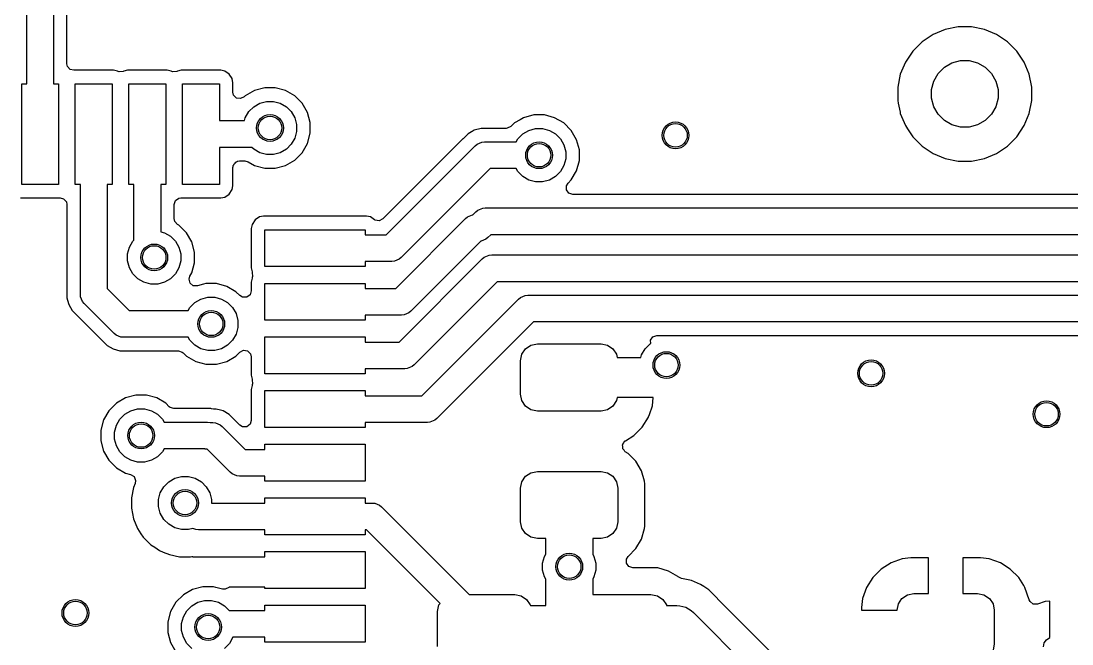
# Model space of a CAD drawing. Extents: x 3.9 to 7.48, y -4.89 to -2.91.
# Drawn here: x 6.232 to 6.85, y -3.614 to -3.249 of the extents above; entities that cross this region are included whole.
import ezdxf

# ---------------------------------------------------------------- set-up
doc = ezdxf.new("R2010")
doc.units = 0
doc.header["$MEASUREMENT"] = 0
doc.layers.add('BLACK', color=7, linetype='CONTINUOUS')

msp = doc.modelspace()

# ---------------------------------------------------------------- linework, layer by layer
at = {"layer": 'BLACK', "linetype": 'CONTINUOUS'}
for p, q in [((6.23579, -3.28558), (6.23579, -3.14319)), ((6.25154, -3.14646), (6.25154, -3.28558)), ((6.25943, -3.27379), (6.25943, -3.15134)), ((6.7828, -3.25213), (6.77519, -3.25364)), ((6.79055, -3.25213), (6.7828, -3.25213)), ((6.7828, -3.25213), (6.7828, -3.25213)), ((6.79816, -3.25364), (6.79055, -3.25213)), ((6.79055, -3.25213), (6.79055, -3.25213)), ((6.76802, -3.25661), (6.76157, -3.26092)), ((6.77519, -3.25364), (6.76802, -3.25661)), ((6.77519, -3.25364), (6.77519, -3.25364)), ((6.80533, -3.25661), (6.79816, -3.25364)), ((6.81178, -3.26092), (6.80533, -3.25661)), ((6.80533, -3.25661), (6.80533, -3.25661)), ((6.80533, -3.25661), (6.80533, -3.25661)), ((6.76157, -3.26092), (6.75608, -3.26641)), ((6.76157, -3.26092), (6.76157, -3.26092)), ((6.81727, -3.26641), (6.81178, -3.26092)), ((6.75608, -3.26641), (6.75177, -3.27286)), ((6.75608, -3.26641), (6.75608, -3.26641)), ((6.82158, -3.27286), (6.81727, -3.26641)), ((6.25976, -3.27535), (6.25943, -3.27379)), ((6.26136, -3.27715), (6.25976, -3.27535)), ((6.75177, -3.27286), (6.7488, -3.28003)), ((6.77106, -3.27953), (6.77469, -3.2759)), ((6.77469, -3.2759), (6.77914, -3.27333)), ((6.77914, -3.27333), (6.78411, -3.272)), ((6.78411, -3.272), (6.78924, -3.272)), ((6.78924, -3.272), (6.79421, -3.27333)), ((6.79421, -3.27333), (6.79866, -3.2759)), ((6.79866, -3.2759), (6.80229, -3.27953)), ((6.82455, -3.28003), (6.82158, -3.27286)), ((6.26337, -3.2776), (6.26136, -3.27715)), ((6.26337, -3.27769), (6.26337, -3.2776)), ((6.26356, -3.27769), (6.26337, -3.27769)), ((6.28677, -3.27769), (6.26356, -3.27769)), ((6.28907, -3.27814), (6.28677, -3.27769)), ((6.28677, -3.27769), (6.28677, -3.27769)), ((6.28942, -3.27829), (6.28907, -3.27814)), ((6.29, -3.27848), (6.28942, -3.27829)), ((6.2924, -3.27829), (6.29, -3.27848)), ((6.29275, -3.27814), (6.2924, -3.27829)), ((6.29505, -3.27769), (6.29275, -3.27814)), ((6.31826, -3.27769), (6.29505, -3.27769)), ((6.29505, -3.27769), (6.29505, -3.27769)), ((6.29505, -3.27769), (6.29505, -3.27769)), ((6.32057, -3.27814), (6.31826, -3.27769)), ((6.31826, -3.27769), (6.31826, -3.27769)), ((6.32092, -3.27829), (6.32057, -3.27814)), ((6.3215, -3.27848), (6.32092, -3.27829)), ((6.3239, -3.27829), (6.3215, -3.27848)), ((6.32425, -3.27814), (6.3239, -3.27829)), ((6.32655, -3.27769), (6.32425, -3.27814)), ((6.34976, -3.27769), (6.32655, -3.27769)), ((6.32655, -3.27769), (6.32655, -3.27769)), ((6.32655, -3.27769), (6.32655, -3.27769)), ((6.35206, -3.27814), (6.34976, -3.27769)), ((6.34976, -3.27769), (6.34976, -3.27769)), ((6.35467, -3.27989), (6.35206, -3.27814)), ((6.35206, -3.27814), (6.35206, -3.27814)), ((6.35206, -3.27814), (6.35206, -3.27814)), ((6.35206, -3.27814), (6.35206, -3.27814)), ((6.35642, -3.2825), (6.35467, -3.27989)), ((6.35467, -3.27989), (6.35467, -3.27989)), ((6.35645, -3.28264), (6.35642, -3.2825)), ((6.35688, -3.2848), (6.35645, -3.28264)), ((6.7488, -3.28003), (6.74729, -3.28764)), ((6.7488, -3.28003), (6.7488, -3.28003)), ((6.76849, -3.28398), (6.77106, -3.27953)), ((6.80229, -3.27953), (6.80486, -3.28398)), ((6.82606, -3.28764), (6.82455, -3.28003)), ((6.23284, -3.34463), (6.23284, -3.28558)), ((6.23284, -3.28558), (6.23579, -3.28558)), ((6.25154, -3.28558), (6.25449, -3.28558)), ((6.25449, -3.28558), (6.25449, -3.34463)), ((6.26434, -3.34463), (6.26434, -3.28558)), ((6.26434, -3.28558), (6.28599, -3.28558)), ((6.28599, -3.28558), (6.28599, -3.34463)), ((6.29583, -3.34463), (6.29583, -3.28558)), ((6.29583, -3.28558), (6.31749, -3.28558)), ((6.31749, -3.28558), (6.31749, -3.34463)), ((6.32733, -3.34463), (6.32733, -3.28558)), ((6.32733, -3.28558), (6.34898, -3.28558)), ((6.34898, -3.28558), (6.34898, -3.30723)), ((6.35688, -3.28764), (6.35688, -3.2848)), ((6.35688, -3.2848), (6.35688, -3.2848)), ((6.35688, -3.29047), (6.35688, -3.28764)), ((6.37556, -3.28788), (6.36955, -3.28949)), ((6.38179, -3.28788), (6.37556, -3.28788)), ((6.3878, -3.28949), (6.38179, -3.28788)), ((6.74729, -3.28764), (6.74729, -3.2954)), ((6.76716, -3.28895), (6.76849, -3.28398)), ((6.76716, -3.29409), (6.76716, -3.28895)), ((6.80486, -3.28398), (6.80619, -3.28895)), ((6.80619, -3.28895), (6.80619, -3.29409)), ((6.82606, -3.2954), (6.82606, -3.28764)), ((6.3573, -3.29224), (6.35688, -3.29047)), ((6.359, -3.29394), (6.3573, -3.29224)), ((6.36138, -3.29432), (6.359, -3.29394)), ((6.36353, -3.29323), (6.36138, -3.29432)), ((6.36416, -3.2926), (6.36353, -3.29323)), ((6.36955, -3.28949), (6.36416, -3.2926)), ((6.39319, -3.2926), (6.3878, -3.28949)), ((6.39759, -3.297), (6.39319, -3.2926)), ((6.74729, -3.2954), (6.7476, -3.297)), ((6.76849, -3.29905), (6.76716, -3.29409)), ((6.80619, -3.29409), (6.80486, -3.29905)), ((6.82455, -3.30301), (6.82606, -3.2954)), ((6.36618, -3.30193), (6.36909, -3.29902)), ((6.36909, -3.29902), (6.37265, -3.29697)), ((6.37265, -3.29697), (6.37662, -3.2959)), ((6.37662, -3.2959), (6.38073, -3.2959)), ((6.38073, -3.2959), (6.3847, -3.29697)), ((6.3847, -3.29697), (6.38826, -3.29902)), ((6.38826, -3.29902), (6.39117, -3.30193)), ((6.40071, -3.30239), (6.39759, -3.297)), ((6.7476, -3.297), (6.74865, -3.30227)), ((6.77106, -3.3035), (6.76849, -3.29905)), ((6.80486, -3.29905), (6.80229, -3.3035)), ((6.34898, -3.30723), (6.36366, -3.30723)), ((6.36366, -3.30723), (6.36413, -3.30549)), ((6.36413, -3.30549), (6.36618, -3.30193)), ((6.39117, -3.30193), (6.39322, -3.30549)), ((6.39322, -3.30549), (6.39429, -3.30946)), ((6.40232, -3.3084), (6.40071, -3.30239)), ((6.52548, -3.30668), (6.52216, -3.3086)), ((6.52755, -3.30549), (6.52548, -3.30668)), ((6.53356, -3.30388), (6.52755, -3.30549)), ((6.53979, -3.30388), (6.53356, -3.30388)), ((6.5458, -3.30549), (6.53979, -3.30388)), ((6.55119, -3.3086), (6.5458, -3.30549)), ((6.74865, -3.30227), (6.7488, -3.30301)), ((6.7488, -3.30301), (6.7488, -3.30301)), ((6.7488, -3.30301), (6.75177, -3.31017)), ((6.77469, -3.30713), (6.77106, -3.3035)), ((6.77914, -3.3097), (6.77469, -3.30713)), ((6.79866, -3.30713), (6.79421, -3.3097)), ((6.80229, -3.3035), (6.79866, -3.30713)), ((6.82158, -3.31017), (6.82455, -3.30301)), ((6.39429, -3.31357), (6.39322, -3.31754)), ((6.39429, -3.30946), (6.39429, -3.31357)), ((6.40232, -3.31463), (6.40232, -3.3084)), ((6.49704, -3.31372), (6.49499, -3.3149)), ((6.49742, -3.3135), (6.49704, -3.31372)), ((6.49859, -3.31282), (6.49742, -3.3135)), ((6.5026, -3.31175), (6.49859, -3.31282)), ((6.49859, -3.31282), (6.49859, -3.31282)), ((6.49859, -3.31282), (6.49859, -3.31282)), ((6.50675, -3.31175), (6.5026, -3.31175)), ((6.51739, -3.31175), (6.50675, -3.31175)), ((6.518, -3.3117), (6.51739, -3.31175)), ((6.52015, -3.31061), (6.518, -3.3117)), ((6.52216, -3.3086), (6.52015, -3.31061)), ((6.52709, -3.31502), (6.53065, -3.31297)), ((6.53065, -3.31297), (6.53462, -3.3119)), ((6.53462, -3.3119), (6.53873, -3.3119)), ((6.53873, -3.3119), (6.5427, -3.31297)), ((6.5427, -3.31297), (6.54626, -3.31502)), ((6.55559, -3.313), (6.55119, -3.3086)), ((6.55871, -3.31839), (6.55559, -3.313)), ((6.75177, -3.31017), (6.75298, -3.31199)), ((6.75298, -3.31199), (6.75608, -3.31663)), ((6.78411, -3.31103), (6.77914, -3.3097)), ((6.78924, -3.31103), (6.78411, -3.31103)), ((6.79421, -3.3097), (6.78924, -3.31103)), ((6.81727, -3.31663), (6.82158, -3.31017)), ((6.39322, -3.31754), (6.39117, -3.3211)), ((6.40071, -3.32064), (6.40232, -3.31463)), ((6.49192, -3.31797), (6.44501, -3.36489)), ((6.49206, -3.31784), (6.49192, -3.31797)), ((6.49192, -3.31797), (6.49192, -3.31797)), ((6.49499, -3.3149), (6.49206, -3.31784)), ((6.49206, -3.31784), (6.49206, -3.31784)), ((6.5003, -3.32097), (6.50314, -3.31979)), ((6.50314, -3.31979), (6.50467, -3.31964)), ((6.50467, -3.31964), (6.52319, -3.31964)), ((6.52319, -3.31964), (6.52418, -3.31793)), ((6.52418, -3.31793), (6.52709, -3.31502)), ((6.54626, -3.31502), (6.54917, -3.31793)), ((6.54917, -3.31793), (6.55122, -3.32149)), ((6.56032, -3.3244), (6.55871, -3.31839)), ((6.75608, -3.31663), (6.76157, -3.32211)), ((6.81178, -3.32211), (6.81727, -3.31663)), ((6.36806, -3.32298), (6.34898, -3.32298)), ((6.34898, -3.32298), (6.34898, -3.34463)), ((6.36909, -3.32401), (6.36806, -3.32298)), ((6.37265, -3.32607), (6.36909, -3.32401)), ((6.37662, -3.32713), (6.37265, -3.32607)), ((6.3847, -3.32607), (6.38073, -3.32713)), ((6.38826, -3.32401), (6.3847, -3.32607)), ((6.39117, -3.3211), (6.38826, -3.32401)), ((6.39319, -3.33043), (6.39759, -3.32603)), ((6.39759, -3.32603), (6.40071, -3.32064)), ((6.44689, -3.37416), (6.49911, -3.32195)), ((6.49911, -3.32195), (6.5003, -3.32097)), ((6.55122, -3.32149), (6.55229, -3.32546)), ((6.55229, -3.32546), (6.55229, -3.32957)), ((6.56032, -3.33063), (6.56032, -3.3244)), ((6.76157, -3.32211), (6.76802, -3.32642)), ((6.76802, -3.32642), (6.77519, -3.32939)), ((6.79816, -3.32939), (6.80533, -3.32642)), ((6.80533, -3.32642), (6.81178, -3.32211)), ((6.35743, -3.33307), (6.35762, -3.33248)), ((6.35762, -3.33248), (6.35812, -3.33212)), ((6.35812, -3.33212), (6.35848, -3.33162)), ((6.35848, -3.33162), (6.35907, -3.33143)), ((6.35907, -3.33143), (6.35957, -3.33107)), ((6.35957, -3.33107), (6.36077, -3.33088)), ((6.36077, -3.33088), (6.36388, -3.33088)), ((6.36388, -3.33088), (6.36583, -3.3314)), ((6.36583, -3.3314), (6.36955, -3.33355)), ((6.38073, -3.32713), (6.37662, -3.32713)), ((6.3878, -3.33355), (6.39319, -3.33043)), ((6.55229, -3.32957), (6.55122, -3.33354)), ((6.55871, -3.33664), (6.56032, -3.33063)), ((6.77519, -3.32939), (6.7828, -3.33091)), ((6.7828, -3.33091), (6.7828, -3.33091)), ((6.7828, -3.33091), (6.79055, -3.33091)), ((6.79055, -3.33091), (6.79816, -3.32939)), ((6.79055, -3.33091), (6.79055, -3.33091)), ((6.35688, -3.33477), (6.35707, -3.33419)), ((6.35688, -3.34541), (6.35688, -3.33477)), ((6.35707, -3.33357), (6.35743, -3.33307)), ((6.35707, -3.33419), (6.35707, -3.33357)), ((6.36955, -3.33355), (6.37556, -3.33516)), ((6.37556, -3.33516), (6.37556, -3.33516)), ((6.37556, -3.33516), (6.38179, -3.33516)), ((6.38179, -3.33516), (6.3878, -3.33355)), ((6.38179, -3.33516), (6.38179, -3.33516)), ((6.50794, -3.33539), (6.45572, -3.3876)), ((6.52319, -3.33539), (6.50794, -3.33539)), ((6.52418, -3.3371), (6.52319, -3.33539)), ((6.52709, -3.34001), (6.52418, -3.3371)), ((6.54917, -3.3371), (6.54626, -3.34001)), ((6.55122, -3.33354), (6.54917, -3.3371)), ((6.55559, -3.34203), (6.55871, -3.33664)), ((6.25449, -3.34463), (6.23284, -3.34463)), ((6.26729, -3.34463), (6.26434, -3.34463)), ((6.26729, -3.40904), (6.26729, -3.34463)), ((6.28599, -3.34463), (6.28304, -3.34463)), ((6.28304, -3.34463), (6.28304, -3.40578)), ((6.29879, -3.34463), (6.29583, -3.34463)), ((6.29879, -3.374), (6.29879, -3.34463)), ((6.31749, -3.34463), (6.31453, -3.34463)), ((6.31453, -3.34463), (6.31453, -3.37239)), ((6.34898, -3.34463), (6.32733, -3.34463)), ((6.53065, -3.34207), (6.52709, -3.34001)), ((6.53462, -3.34313), (6.53065, -3.34207)), ((6.53873, -3.34313), (6.53462, -3.34313)), ((6.5427, -3.34207), (6.53873, -3.34313)), ((6.54626, -3.34001), (6.5427, -3.34207)), ((6.55282, -3.3454), (6.55377, -3.34385)), ((6.55377, -3.34385), (6.55559, -3.34203)), ((6.35206, -3.35207), (6.35467, -3.35033)), ((6.35467, -3.35033), (6.35642, -3.34771)), ((6.35642, -3.34771), (6.35688, -3.34541)), ((6.55282, -3.34781), (6.55282, -3.3454)), ((6.55424, -3.34976), (6.55282, -3.34781)), ((6.55653, -3.35051), (6.55424, -3.34976)), ((6.87277, -3.35051), (6.55653, -3.35051)), ((6.23206, -3.35253), (6.25546, -3.35253)), ((6.25546, -3.35253), (6.25546, -3.35262)), ((6.25546, -3.35262), (6.25747, -3.35306)), ((6.25747, -3.35306), (6.25907, -3.35486)), ((6.25907, -3.35486), (6.2594, -3.35642)), ((6.2594, -3.35642), (6.2594, -3.40697)), ((6.32243, -3.35642), (6.32317, -3.35413)), ((6.32243, -3.36475), (6.32243, -3.35642)), ((6.32317, -3.35413), (6.32512, -3.35272)), ((6.32512, -3.35272), (6.32636, -3.35258)), ((6.32636, -3.35258), (6.32636, -3.35253)), ((6.32636, -3.35253), (6.34976, -3.35253)), ((6.34976, -3.35253), (6.35206, -3.35207)), ((6.34976, -3.35253), (6.34976, -3.35253)), ((6.37478, -3.36332), (6.37248, -3.36377)), ((6.43539, -3.36332), (6.37478, -3.36332)), ((6.37478, -3.36332), (6.37478, -3.36332)), ((6.37478, -3.36332), (6.37478, -3.36332)), ((6.43769, -3.36377), (6.43539, -3.36332)), ((6.43539, -3.36332), (6.43539, -3.36332)), ((6.49473, -3.36373), (6.49757, -3.36255)), ((6.49757, -3.36255), (6.49771, -3.36254)), ((6.49771, -3.36254), (6.49954, -3.3607)), ((6.49954, -3.3607), (6.50073, -3.35973)), ((6.50073, -3.35973), (6.50357, -3.35855)), ((6.50357, -3.35855), (6.50511, -3.3584)), ((6.50511, -3.3584), (6.87766, -3.3584)), ((6.32276, -3.36634), (6.32243, -3.36475)), ((6.32438, -3.36813), (6.32276, -3.36634)), ((6.32519, -3.3686), (6.32438, -3.36813)), ((6.32959, -3.373), (6.32519, -3.3686)), ((6.36812, -3.36813), (6.36766, -3.37043)), ((6.36987, -3.36552), (6.36812, -3.36813)), ((6.36812, -3.36813), (6.36812, -3.36813)), ((6.37248, -3.36377), (6.36987, -3.36552)), ((6.36987, -3.36552), (6.36987, -3.36552)), ((6.37248, -3.36377), (6.37248, -3.36377)), ((6.44008, -3.36537), (6.43769, -3.36377)), ((6.43769, -3.36377), (6.43769, -3.36377)), ((6.43769, -3.36377), (6.43769, -3.36377)), ((6.43769, -3.36377), (6.43769, -3.36377)), ((6.44048, -3.3656), (6.44008, -3.36537)), ((6.44286, -3.36598), (6.44048, -3.3656)), ((6.44501, -3.36489), (6.44286, -3.36598)), ((6.45258, -3.40566), (6.49354, -3.3647)), ((6.49354, -3.3647), (6.49473, -3.36373)), ((6.29879, -3.37733), (6.29879, -3.374)), ((6.31453, -3.37239), (6.3167, -3.37297)), ((6.3167, -3.37297), (6.32026, -3.37502)), ((6.32026, -3.37502), (6.32317, -3.37793)), ((6.33271, -3.37839), (6.32959, -3.373)), ((6.36766, -3.37043), (6.36766, -3.37043)), ((6.36766, -3.37043), (6.36766, -3.39364)), ((6.37556, -3.39286), (6.37556, -3.37121)), ((6.37556, -3.37121), (6.43461, -3.37121)), ((6.43461, -3.37121), (6.43461, -3.37416)), ((6.43461, -3.37416), (6.44689, -3.37416)), ((6.50667, -3.37584), (6.50548, -3.37682)), ((6.50837, -3.37415), (6.50667, -3.37584)), ((6.88092, -3.37415), (6.50837, -3.37415)), ((6.29506, -3.38546), (6.29613, -3.38149)), ((6.29613, -3.38149), (6.29818, -3.37793)), ((6.29818, -3.37793), (6.29879, -3.37733)), ((6.32317, -3.37793), (6.32522, -3.38149)), ((6.32522, -3.38149), (6.32629, -3.38546)), ((6.33432, -3.3844), (6.33271, -3.37839)), ((6.50251, -3.37801), (6.46141, -3.4191)), ((6.50264, -3.378), (6.50251, -3.37801)), ((6.50548, -3.37682), (6.50264, -3.378)), ((6.29506, -3.38957), (6.29506, -3.38546)), ((6.32629, -3.38546), (6.32629, -3.38957)), ((6.33432, -3.39063), (6.33432, -3.3844)), ((6.45572, -3.3876), (6.45453, -3.38858)), ((6.50332, -3.38833), (6.50452, -3.38735)), ((6.50452, -3.38735), (6.50735, -3.38617)), ((6.50735, -3.38617), (6.50889, -3.38602)), ((6.50889, -3.38602), (6.89104, -3.38602)), ((6.29613, -3.39354), (6.29506, -3.38957)), ((6.29818, -3.3971), (6.29613, -3.39354)), ((6.32522, -3.39354), (6.32317, -3.3971)), ((6.32629, -3.38957), (6.32522, -3.39354)), ((6.33271, -3.39664), (6.33432, -3.39063)), ((6.36766, -3.39364), (6.36766, -3.39364)), ((6.36766, -3.39364), (6.36812, -3.39594)), ((6.43461, -3.39286), (6.37556, -3.39286)), ((6.45016, -3.38991), (6.43461, -3.38991)), ((6.43461, -3.38991), (6.43461, -3.39286)), ((6.45169, -3.38976), (6.45016, -3.38991)), ((6.45453, -3.38858), (6.45169, -3.38976)), ((6.45449, -3.43715), (6.50332, -3.38833)), ((6.30109, -3.40001), (6.29818, -3.3971)), ((6.30465, -3.40207), (6.30109, -3.40001)), ((6.32026, -3.40001), (6.3167, -3.40207)), ((6.32317, -3.3971), (6.32026, -3.40001)), ((6.33111, -3.40026), (6.33162, -3.39851)), ((6.33173, -3.40259), (6.33111, -3.40026)), ((6.33162, -3.39851), (6.33271, -3.39664)), ((6.36812, -3.39963), (6.36766, -3.40193)), ((6.36812, -3.39594), (6.36827, -3.39629)), ((6.36827, -3.39928), (6.36812, -3.39963)), ((6.36827, -3.39629), (6.36845, -3.39869)), ((6.36845, -3.39869), (6.36827, -3.39928)), ((6.28304, -3.40578), (6.2959, -3.41864)), ((6.30862, -3.40313), (6.30465, -3.40207)), ((6.31273, -3.40313), (6.30862, -3.40313)), ((6.3167, -3.40207), (6.31273, -3.40313)), ((6.3336, -3.4041), (6.33173, -3.40259)), ((6.33601, -3.40423), (6.3336, -3.4041)), ((6.33959, -3.40327), (6.33601, -3.40423)), ((6.34106, -3.40288), (6.33959, -3.40327)), ((6.34728, -3.40288), (6.34106, -3.40288)), ((6.3533, -3.40449), (6.34728, -3.40288)), ((6.35869, -3.4076), (6.3533, -3.40449)), ((6.36766, -3.40193), (6.36766, -3.40193)), ((6.36766, -3.40193), (6.36766, -3.40716)), ((6.37556, -3.42436), (6.37556, -3.40271)), ((6.37556, -3.40271), (6.43461, -3.40271)), ((6.43461, -3.40271), (6.43461, -3.40566)), ((6.43461, -3.40566), (6.45258, -3.40566)), ((6.51215, -3.40177), (6.46332, -3.4506)), ((6.8943, -3.40177), (6.51215, -3.40177)), ((6.2594, -3.40697), (6.2594, -3.41112)), ((6.2594, -3.41112), (6.26029, -3.41446)), ((6.26744, -3.41058), (6.26729, -3.40904)), ((6.26862, -3.41342), (6.26744, -3.41058)), ((6.33458, -3.41402), (6.33814, -3.41197)), ((6.33814, -3.41197), (6.34212, -3.4109)), ((6.34212, -3.4109), (6.34623, -3.4109)), ((6.34623, -3.4109), (6.3502, -3.41197)), ((6.3502, -3.41197), (6.35376, -3.41402)), ((6.36101, -3.40992), (6.35869, -3.4076)), ((6.36256, -3.41087), (6.36101, -3.40992)), ((6.36497, -3.41087), (6.36256, -3.41087)), ((6.36692, -3.40946), (6.36497, -3.41087)), ((6.36766, -3.40716), (6.36692, -3.40946)), ((6.46781, -3.46865), (6.52451, -3.41195)), ((6.52451, -3.41195), (6.52571, -3.41097)), ((6.52571, -3.41097), (6.52855, -3.40979)), ((6.52855, -3.40979), (6.53008, -3.40964)), ((6.53008, -3.40964), (6.90349, -3.40964)), ((6.26029, -3.41446), (6.26047, -3.41513)), ((6.26047, -3.41513), (6.26255, -3.41872)), ((6.26255, -3.41872), (6.26255, -3.41872)), ((6.26255, -3.41872), (6.28002, -3.4362)), ((6.2696, -3.41461), (6.26862, -3.41342)), ((6.28707, -3.43208), (6.2696, -3.41461)), ((6.2959, -3.41864), (6.33069, -3.41864)), ((6.33069, -3.41864), (6.33168, -3.41693)), ((6.33168, -3.41693), (6.33458, -3.41402)), ((6.35376, -3.41402), (6.35666, -3.41693)), ((6.35666, -3.41693), (6.35872, -3.42049)), ((6.35872, -3.42049), (6.35978, -3.42446)), ((6.35978, -3.42446), (6.35978, -3.42857)), ((6.43461, -3.42436), (6.37556, -3.42436)), ((6.45585, -3.42141), (6.43461, -3.42141)), ((6.43461, -3.42141), (6.43461, -3.42436)), ((6.45738, -3.42126), (6.45585, -3.42141)), ((6.46022, -3.42008), (6.45738, -3.42126)), ((6.46141, -3.4191), (6.46022, -3.42008)), ((6.35978, -3.42857), (6.35872, -3.43254)), ((6.53334, -3.42539), (6.47664, -3.48209)), ((6.90675, -3.42539), (6.53334, -3.42539)), ((6.28002, -3.4362), (6.28002, -3.4362)), ((6.28002, -3.4362), (6.28002, -3.4362)), ((6.28002, -3.4362), (6.28002, -3.4362)), ((6.28002, -3.4362), (6.28168, -3.43786)), ((6.28826, -3.43306), (6.28707, -3.43208)), ((6.2911, -3.43424), (6.28826, -3.43306)), ((6.29264, -3.43439), (6.2911, -3.43424)), ((6.33069, -3.43439), (6.29264, -3.43439)), ((6.33168, -3.4361), (6.33069, -3.43439)), ((6.33458, -3.43901), (6.33168, -3.4361)), ((6.35666, -3.4361), (6.35376, -3.43901)), ((6.35872, -3.43254), (6.35666, -3.4361)), ((6.37556, -3.45586), (6.37556, -3.4342)), ((6.37556, -3.4342), (6.43461, -3.4342)), ((6.43461, -3.4342), (6.43461, -3.43715)), ((6.43461, -3.43715), (6.45449, -3.43715)), ((6.60218, -3.43606), (6.60355, -3.43408)), ((6.60222, -3.43799), (6.60218, -3.43606)), ((6.60355, -3.43408), (6.60583, -3.43329)), ((6.60583, -3.43329), (6.60591, -3.43328)), ((6.60591, -3.43328), (6.90883, -3.43328)), ((6.28168, -3.43786), (6.28296, -3.43913)), ((6.28296, -3.43913), (6.28655, -3.44121)), ((6.28655, -3.44121), (6.29056, -3.44228)), ((6.29056, -3.44228), (6.29471, -3.44228)), ((6.29471, -3.44228), (6.32489, -3.44228)), ((6.32489, -3.44228), (6.32718, -3.44303)), ((6.32718, -3.44303), (6.32765, -3.44343)), ((6.32765, -3.44343), (6.32874, -3.44452)), ((6.33814, -3.44107), (6.33458, -3.43901)), ((6.34212, -3.44213), (6.33814, -3.44107)), ((6.34623, -3.44213), (6.34212, -3.44213)), ((6.3502, -3.44107), (6.34623, -3.44213)), ((6.35376, -3.43901), (6.3502, -3.44107)), ((6.35869, -3.44543), (6.36101, -3.44311)), ((6.36101, -3.44311), (6.36316, -3.44202)), ((6.36316, -3.44202), (6.36553, -3.4424)), ((6.36553, -3.4424), (6.36724, -3.4441)), ((6.52658, -3.44435), (6.52872, -3.44116)), ((6.52872, -3.44116), (6.53191, -3.43902)), ((6.53191, -3.43902), (6.53567, -3.43827)), ((6.53567, -3.43827), (6.57308, -3.43827)), ((6.57308, -3.43827), (6.57684, -3.43902)), ((6.57684, -3.43902), (6.58004, -3.44116)), ((6.58004, -3.44116), (6.58217, -3.44435)), ((6.5969, -3.44466), (6.59896, -3.4411)), ((6.59896, -3.4411), (6.60187, -3.4382)), ((6.60187, -3.4382), (6.60222, -3.43799)), ((6.32874, -3.44452), (6.32965, -3.44543)), ((6.32965, -3.44543), (6.33505, -3.44855)), ((6.33505, -3.44855), (6.34106, -3.45016)), ((6.34728, -3.45016), (6.3533, -3.44855)), ((6.3533, -3.44855), (6.35869, -3.44543)), ((6.36724, -3.4441), (6.36766, -3.44587)), ((6.36766, -3.44587), (6.36766, -3.45663)), ((6.52583, -3.44812), (6.52658, -3.44435)), ((6.52583, -3.4678), (6.52583, -3.44812)), ((6.58217, -3.44435), (6.58253, -3.44615)), ((6.58253, -3.44615), (6.59651, -3.44615)), ((6.59651, -3.44615), (6.5969, -3.44466)), ((6.34106, -3.45016), (6.34106, -3.45016)), ((6.34106, -3.45016), (6.34728, -3.45016)), ((6.34728, -3.45016), (6.34728, -3.45016)), ((6.43461, -3.45586), (6.37556, -3.45586)), ((6.45776, -3.4529), (6.43461, -3.4529)), ((6.43461, -3.4529), (6.43461, -3.45586)), ((6.45929, -3.45275), (6.45776, -3.4529)), ((6.46213, -3.45158), (6.45929, -3.45275)), ((6.46332, -3.4506), (6.46213, -3.45158)), ((6.36766, -3.45663), (6.36766, -3.45663)), ((6.36766, -3.45663), (6.36812, -3.45894)), ((6.36812, -3.45894), (6.36827, -3.45929)), ((6.36827, -3.46227), (6.36812, -3.46262)), ((6.36827, -3.45929), (6.36845, -3.46169)), ((6.36845, -3.46169), (6.36827, -3.46227)), ((6.29989, -3.46839), (6.29388, -3.47)), ((6.30611, -3.46839), (6.29989, -3.46839)), ((6.31213, -3.47), (6.30611, -3.46839)), ((6.36812, -3.46262), (6.36766, -3.46492)), ((6.36766, -3.46492), (6.36766, -3.46492)), ((6.36766, -3.46492), (6.36766, -3.48317)), ((6.37556, -3.48735), (6.37556, -3.4657)), ((6.37556, -3.4657), (6.43461, -3.4657)), ((6.43461, -3.4657), (6.43461, -3.46865)), ((6.52658, -3.47157), (6.52583, -3.4678)), ((6.28849, -3.47311), (6.28408, -3.47752)), ((6.29388, -3.47), (6.28849, -3.47311)), ((6.31752, -3.47311), (6.31213, -3.47)), ((6.31953, -3.47512), (6.31752, -3.47311)), ((6.31752, -3.47311), (6.31752, -3.47311)), ((6.43461, -3.46865), (6.46781, -3.46865)), ((6.52872, -3.47476), (6.52658, -3.47157)), ((6.58217, -3.47157), (6.58004, -3.47476)), ((6.58253, -3.46977), (6.58217, -3.47157)), ((6.60376, -3.46977), (6.58253, -3.46977)), ((6.6032, -3.47468), (6.60376, -3.46977)), ((6.28408, -3.47752), (6.28097, -3.48291)), ((6.29051, -3.48245), (6.29342, -3.47954)), ((6.29342, -3.47954), (6.29698, -3.47748)), ((6.29698, -3.47748), (6.30095, -3.47642)), ((6.30095, -3.47642), (6.30506, -3.47642)), ((6.30506, -3.47642), (6.30903, -3.47748)), ((6.30903, -3.47748), (6.31259, -3.47954)), ((6.31259, -3.47954), (6.3155, -3.48245)), ((6.31999, -3.47552), (6.31953, -3.47512)), ((6.32228, -3.47626), (6.31999, -3.47552)), ((6.34398, -3.47626), (6.32228, -3.47626)), ((6.34438, -3.47637), (6.34398, -3.47626)), ((6.34398, -3.47626), (6.34398, -3.47626)), ((6.34539, -3.4765), (6.34438, -3.47637)), ((6.34714, -3.4765), (6.34539, -3.4765)), ((6.34959, -3.47716), (6.34714, -3.4765)), ((6.34714, -3.4765), (6.34714, -3.4765)), ((6.35115, -3.47758), (6.34959, -3.47716)), ((6.35474, -3.47966), (6.35115, -3.47758)), ((6.35115, -3.47758), (6.35115, -3.47758)), ((6.36101, -3.48592), (6.35474, -3.47966)), ((6.35474, -3.47966), (6.35474, -3.47966)), ((6.53191, -3.47689), (6.52872, -3.47476)), ((6.53567, -3.47764), (6.53191, -3.47689)), ((6.57308, -3.47764), (6.53567, -3.47764)), ((6.57684, -3.47689), (6.57308, -3.47764)), ((6.58004, -3.47476), (6.57684, -3.47689)), ((6.60098, -3.48103), (6.60147, -3.47963)), ((6.60147, -3.47963), (6.6032, -3.47468)), ((6.6032, -3.47468), (6.6032, -3.47468)), ((6.28097, -3.48291), (6.27936, -3.48892)), ((6.28739, -3.48998), (6.28845, -3.48601)), ((6.28845, -3.48601), (6.29051, -3.48245)), ((6.3155, -3.48245), (6.31649, -3.48416)), ((6.31649, -3.48416), (6.34191, -3.48416)), ((6.34191, -3.48416), (6.34344, -3.48431)), ((6.34344, -3.48431), (6.34366, -3.4844)), ((6.34366, -3.4844), (6.34506, -3.4844)), ((6.34506, -3.4844), (6.3466, -3.48455)), ((6.3466, -3.48455), (6.34943, -3.48573)), ((6.34943, -3.48573), (6.35063, -3.4867)), ((6.35063, -3.4867), (6.36407, -3.50015)), ((6.36256, -3.48687), (6.36101, -3.48592)), ((6.36497, -3.48687), (6.36256, -3.48687)), ((6.36692, -3.48546), (6.36497, -3.48687)), ((6.36766, -3.48317), (6.36692, -3.48546)), ((6.47107, -3.4844), (6.43461, -3.4844)), ((6.43461, -3.4844), (6.43461, -3.48735)), ((6.47261, -3.48425), (6.47107, -3.4844)), ((6.47545, -3.48307), (6.47261, -3.48425)), ((6.47664, -3.48209), (6.47545, -3.48307)), ((6.59724, -3.48707), (6.60092, -3.48121)), ((6.60092, -3.48121), (6.60098, -3.48103)), ((6.27936, -3.48892), (6.27936, -3.49515)), ((6.28739, -3.49409), (6.28739, -3.48998)), ((6.43461, -3.48735), (6.37556, -3.48735)), ((6.58743, -3.49505), (6.59234, -3.49196)), ((6.59234, -3.49196), (6.59724, -3.48707)), ((6.27936, -3.49515), (6.28097, -3.50116)), ((6.28845, -3.49806), (6.28739, -3.49409)), ((6.29051, -3.50162), (6.28845, -3.49806)), ((6.37556, -3.50015), (6.37556, -3.49719)), ((6.37556, -3.49719), (6.43461, -3.49719)), ((6.43461, -3.49719), (6.43461, -3.51885)), ((6.5857, -3.4975), (6.58583, -3.49728)), ((6.58579, -3.49846), (6.5857, -3.4975)), ((6.58576, -3.49943), (6.58579, -3.49846)), ((6.58583, -3.49728), (6.58584, -3.49702)), ((6.58584, -3.49702), (6.58643, -3.49626)), ((6.58643, -3.49626), (6.58692, -3.49543)), ((6.58692, -3.49543), (6.5873, -3.49514)), ((6.5873, -3.49514), (6.58732, -3.49512)), ((6.58732, -3.49512), (6.58734, -3.49511)), ((6.58734, -3.49511), (6.58743, -3.49505)), ((6.28097, -3.50116), (6.28408, -3.50655)), ((6.29342, -3.50453), (6.29051, -3.50162)), ((6.29698, -3.50658), (6.29342, -3.50453)), ((6.31259, -3.50453), (6.30903, -3.50658)), ((6.3155, -3.50162), (6.31259, -3.50453)), ((6.31649, -3.49991), (6.3155, -3.50162)), ((6.3404, -3.49991), (6.31649, -3.49991)), ((6.34061, -3.5), (6.3404, -3.49991)), ((6.34176, -3.50011), (6.34061, -3.5)), ((6.35524, -3.51359), (6.34176, -3.50011)), ((6.36407, -3.50015), (6.37556, -3.50015)), ((6.5859, -3.49964), (6.58576, -3.49943)), ((6.58592, -3.4999), (6.5859, -3.49964)), ((6.58656, -3.50062), (6.58592, -3.4999)), ((6.5871, -3.50142), (6.58656, -3.50062)), ((6.5873, -3.50158), (6.5871, -3.50142)), ((6.5889, -3.50252), (6.5873, -3.50158)), ((6.58897, -3.5026), (6.5889, -3.50252)), ((6.59347, -3.5071), (6.58897, -3.5026)), ((6.28408, -3.50655), (6.28849, -3.51095)), ((6.28849, -3.51095), (6.29388, -3.51406)), ((6.30095, -3.50765), (6.29698, -3.50658)), ((6.30506, -3.50765), (6.30095, -3.50765)), ((6.30903, -3.50658), (6.30506, -3.50765)), ((6.59677, -3.51267), (6.59347, -3.5071)), ((6.29388, -3.51406), (6.29683, -3.51485)), ((6.29683, -3.51485), (6.29885, -3.51617)), ((6.29885, -3.51617), (6.29971, -3.51841)), ((6.31917, -3.51915), (6.32273, -3.51709)), ((6.32273, -3.51709), (6.3267, -3.51603)), ((6.3267, -3.51603), (6.33081, -3.51603)), ((6.33081, -3.51603), (6.33478, -3.51709)), ((6.33478, -3.51709), (6.33834, -3.51915)), ((6.35643, -3.51457), (6.35524, -3.51359)), ((6.35927, -3.51574), (6.35643, -3.51457)), ((6.36081, -3.51589), (6.35927, -3.51574)), ((6.37556, -3.51589), (6.36081, -3.51589)), ((6.37556, -3.51885), (6.37556, -3.51589)), ((6.52658, -3.51915), (6.52872, -3.51596)), ((6.52872, -3.51596), (6.53191, -3.51383)), ((6.53191, -3.51383), (6.53567, -3.51308)), ((6.53567, -3.51308), (6.57308, -3.51308)), ((6.57308, -3.51308), (6.57684, -3.51383)), ((6.57684, -3.51383), (6.58004, -3.51596)), ((6.58004, -3.51596), (6.58217, -3.51915)), ((6.59857, -3.51888), (6.59677, -3.51267)), ((6.29845, -3.52245), (6.29724, -3.52854)), ((6.29942, -3.52011), (6.29845, -3.52245)), ((6.29971, -3.51841), (6.29942, -3.52011)), ((6.3142, -3.52562), (6.31626, -3.52206)), ((6.31626, -3.52206), (6.31917, -3.51915)), ((6.33834, -3.51915), (6.34125, -3.52206)), ((6.34125, -3.52206), (6.3433, -3.52562)), ((6.43461, -3.51885), (6.37556, -3.51885)), ((6.52583, -3.52292), (6.52658, -3.51915)), ((6.52583, -3.5426), (6.52583, -3.52292)), ((6.58217, -3.51915), (6.58292, -3.52292)), ((6.58292, -3.52292), (6.58292, -3.5426)), ((6.59869, -3.52033), (6.59857, -3.51888)), ((6.59869, -3.54519), (6.59869, -3.52033)), ((6.29724, -3.52854), (6.29724, -3.53475)), ((6.31314, -3.52959), (6.3142, -3.52562)), ((6.31314, -3.5337), (6.31314, -3.52959)), ((6.3433, -3.52562), (6.34437, -3.52959)), ((6.34437, -3.52959), (6.34437, -3.53164)), ((6.37556, -3.53164), (6.37556, -3.52869)), ((6.37556, -3.52869), (6.43461, -3.52869)), ((6.43461, -3.52869), (6.43461, -3.53164)), ((6.29724, -3.53475), (6.29845, -3.54084)), ((6.3142, -3.53767), (6.31314, -3.5337)), ((6.34437, -3.53164), (6.37556, -3.53164)), ((6.43461, -3.53164), (6.4386, -3.53164)), ((6.4386, -3.53164), (6.44014, -3.53179)), ((6.44014, -3.53179), (6.44297, -3.53297)), ((6.44297, -3.53297), (6.44417, -3.53395)), ((6.44417, -3.53395), (6.49563, -3.58541)), ((6.29845, -3.54084), (6.29845, -3.54084)), ((6.29845, -3.54084), (6.30082, -3.54657)), ((6.31626, -3.54123), (6.3142, -3.53767)), ((6.31917, -3.54414), (6.31626, -3.54123)), ((6.30082, -3.54657), (6.30082, -3.54657)), ((6.30082, -3.54657), (6.3029, -3.54968)), ((6.32273, -3.54619), (6.31917, -3.54414)), ((6.3267, -3.54726), (6.32273, -3.54619)), ((6.33081, -3.54726), (6.3267, -3.54726)), ((6.33343, -3.54655), (6.33081, -3.54726)), ((6.33509, -3.54724), (6.33343, -3.54655)), ((6.33663, -3.54739), (6.33509, -3.54724)), ((6.37556, -3.54739), (6.33663, -3.54739)), ((6.37556, -3.55034), (6.37556, -3.54739)), ((6.43534, -3.54739), (6.43461, -3.54739)), ((6.43461, -3.54739), (6.43461, -3.55034)), ((6.4785, -3.59055), (6.43534, -3.54739)), ((6.52658, -3.54637), (6.52583, -3.5426)), ((6.52872, -3.54956), (6.52658, -3.54637)), ((6.58217, -3.54637), (6.58004, -3.54956)), ((6.58292, -3.5426), (6.58217, -3.54637)), ((6.59677, -3.55286), (6.59857, -3.54664)), ((6.59857, -3.54664), (6.59869, -3.54519)), ((6.3029, -3.54968), (6.30427, -3.55173)), ((6.30427, -3.55173), (6.30866, -3.55612)), ((6.43461, -3.55034), (6.37556, -3.55034)), ((6.53191, -3.5517), (6.52872, -3.54956)), ((6.53567, -3.55245), (6.53191, -3.5517)), ((6.5406, -3.55245), (6.53567, -3.55245)), ((6.5406, -3.56165), (6.5406, -3.55245)), ((6.57308, -3.55245), (6.56816, -3.55245)), ((6.56816, -3.55245), (6.56816, -3.56165)), ((6.57684, -3.5517), (6.57308, -3.55245)), ((6.58004, -3.54956), (6.57684, -3.5517)), ((6.59347, -3.55842), (6.59677, -3.55286)), ((6.30866, -3.55612), (6.31094, -3.55765)), ((6.31094, -3.55765), (6.31382, -3.55957)), ((6.31382, -3.55957), (6.31382, -3.55957)), ((6.31382, -3.55957), (6.31594, -3.56045)), ((6.31594, -3.56045), (6.31956, -3.56195)), ((6.37556, -3.56314), (6.37556, -3.56019)), ((6.37556, -3.56019), (6.43461, -3.56019)), ((6.43461, -3.56019), (6.43461, -3.58184)), ((6.58891, -3.56299), (6.59347, -3.55842)), ((6.31956, -3.56195), (6.32555, -3.56314)), ((6.32555, -3.56314), (6.332, -3.56314)), ((6.332, -3.56314), (6.33272, -3.56307)), ((6.33272, -3.56307), (6.33321, -3.56308)), ((6.33321, -3.56308), (6.33344, -3.56314)), ((6.33344, -3.56314), (6.37556, -3.56314)), ((6.53876, -3.56696), (6.53983, -3.56299)), ((6.53876, -3.57107), (6.53876, -3.56696)), ((6.53983, -3.56299), (6.5406, -3.56165)), ((6.56816, -3.56165), (6.56892, -3.56299)), ((6.56892, -3.56299), (6.56999, -3.56696)), ((6.56999, -3.56696), (6.56999, -3.57107)), ((6.58795, -3.56454), (6.58891, -3.56299)), ((6.58795, -3.56695), (6.58795, -3.56454)), ((6.58937, -3.5689), (6.58795, -3.56695)), ((6.74334, -3.56676), (6.73748, -3.57044)), ((6.74987, -3.56448), (6.74334, -3.56676)), ((6.75502, -3.56389), (6.74987, -3.56448)), ((6.74987, -3.56448), (6.74987, -3.56448)), ((6.76545, -3.56389), (6.75502, -3.56389)), ((6.76545, -3.58476), (6.76545, -3.56389)), ((6.76545, -3.56389), (6.76545, -3.56389)), ((6.79587, -3.56389), (6.78545, -3.56389)), ((6.78545, -3.56389), (6.78545, -3.56389)), ((6.78545, -3.56389), (6.78545, -3.58476)), ((6.80102, -3.56448), (6.79587, -3.56389)), ((6.80756, -3.56676), (6.80102, -3.56448)), ((6.80102, -3.56448), (6.80102, -3.56448)), ((6.81341, -3.57044), (6.80756, -3.56676)), ((6.53983, -3.57504), (6.53876, -3.57107)), ((6.56999, -3.57107), (6.56892, -3.57504)), ((6.59166, -3.56965), (6.58937, -3.5689)), ((6.60498, -3.56965), (6.59166, -3.56965)), ((6.60551, -3.56969), (6.60498, -3.56965)), ((6.60498, -3.56965), (6.60498, -3.56965)), ((6.60643, -3.56976), (6.60551, -3.56969)), ((6.61264, -3.57157), (6.60643, -3.56976)), ((6.60643, -3.56976), (6.60643, -3.56976)), ((6.60643, -3.56976), (6.60643, -3.56976)), ((6.61821, -3.57486), (6.61264, -3.57157)), ((6.73748, -3.57044), (6.73258, -3.57534)), ((6.81831, -3.57534), (6.81341, -3.57044)), ((6.81341, -3.57044), (6.81341, -3.57044)), ((6.5406, -3.57637), (6.53983, -3.57504)), ((6.5406, -3.59181), (6.5406, -3.57637)), ((6.56892, -3.57504), (6.56816, -3.57637)), ((6.56816, -3.57637), (6.56816, -3.58541)), ((6.6183, -3.57495), (6.61821, -3.57486)), ((6.61838, -3.57499), (6.6183, -3.57495)), ((6.61841, -3.57501), (6.61838, -3.57499)), ((6.6203, -3.57601), (6.61841, -3.57501)), ((6.61841, -3.57501), (6.61841, -3.57501)), ((6.62616, -3.57718), (6.6203, -3.57601)), ((6.63153, -3.57941), (6.62616, -3.57718)), ((6.63347, -3.5807), (6.63153, -3.57941)), ((6.73258, -3.57534), (6.7289, -3.5812)), ((6.82129, -3.58008), (6.81831, -3.57534)), ((6.32783, -3.58553), (6.32343, -3.58993)), ((6.33322, -3.58242), (6.32783, -3.58553)), ((6.33923, -3.5808), (6.33322, -3.58242)), ((6.34546, -3.5808), (6.33923, -3.5808)), ((6.34683, -3.58117), (6.34546, -3.5808)), ((6.35073, -3.58222), (6.34683, -3.58117)), ((6.35235, -3.5823), (6.35073, -3.58222)), ((6.3545, -3.58121), (6.35235, -3.5823)), ((6.35469, -3.58101), (6.3545, -3.58121)), ((6.37556, -3.58101), (6.35469, -3.58101)), ((6.37556, -3.58184), (6.37556, -3.58101)), ((6.43461, -3.58184), (6.37556, -3.58184)), ((6.49563, -3.58541), (6.52239, -3.58541)), ((6.52239, -3.58541), (6.52616, -3.58616)), ((6.56816, -3.58541), (6.60239, -3.58541)), ((6.60239, -3.58541), (6.60616, -3.58616)), ((6.63574, -3.58222), (6.63347, -3.5807)), ((6.63637, -3.58264), (6.63574, -3.58222)), ((6.64661, -3.59288), (6.63637, -3.58264)), ((6.7289, -3.5812), (6.72662, -3.58773)), ((6.74979, -3.58764), (6.75298, -3.58551)), ((6.75298, -3.58551), (6.75675, -3.58476)), ((6.75675, -3.58476), (6.76545, -3.58476)), ((6.78545, -3.58476), (6.79415, -3.58476)), ((6.79415, -3.58476), (6.79791, -3.58551)), ((6.79791, -3.58551), (6.80111, -3.58764)), ((6.82199, -3.5812), (6.82129, -3.58008)), ((6.82201, -3.58124), (6.82199, -3.5812)), ((6.82445, -3.58849), (6.82201, -3.58124)), ((6.32343, -3.58993), (6.32031, -3.59532)), ((6.33276, -3.59195), (6.33632, -3.5899)), ((6.33632, -3.5899), (6.34029, -3.58883)), ((6.34029, -3.58883), (6.3444, -3.58883)), ((6.3444, -3.58883), (6.34837, -3.5899)), ((6.34837, -3.5899), (6.35193, -3.59195)), ((6.37556, -3.59463), (6.37556, -3.59168)), ((6.37556, -3.59168), (6.43461, -3.59168)), ((6.43461, -3.59168), (6.43461, -3.61334)), ((6.47712, -3.59526), (6.47786, -3.59149)), ((6.47786, -3.59149), (6.4785, -3.59055)), ((6.52616, -3.58616), (6.52935, -3.5883)), ((6.52935, -3.5883), (6.53148, -3.59149)), ((6.53148, -3.59149), (6.53155, -3.59181)), ((6.53155, -3.59181), (6.5406, -3.59181)), ((6.60616, -3.58616), (6.60935, -3.5883)), ((6.60935, -3.5883), (6.61148, -3.59149)), ((6.61148, -3.59149), (6.61155, -3.59181)), ((6.61155, -3.59181), (6.61754, -3.59181)), ((6.61754, -3.59181), (6.61934, -3.59193)), ((6.72662, -3.58773), (6.72604, -3.59288)), ((6.72662, -3.58773), (6.72662, -3.58773)), ((6.74693, -3.59445), (6.74765, -3.59084)), ((6.74765, -3.59084), (6.74979, -3.58764)), ((6.80111, -3.58764), (6.80324, -3.59084)), ((6.80324, -3.59084), (6.80399, -3.5946)), ((6.82496, -3.5895), (6.82445, -3.58849)), ((6.82689, -3.59094), (6.82496, -3.5895)), ((6.8293, -3.59097), (6.82689, -3.59094)), ((6.83394, -3.58953), (6.8293, -3.59097)), ((6.83664, -3.58928), (6.83394, -3.58953)), ((6.83394, -3.58953), (6.83394, -3.58953)), ((6.83667, -3.58928), (6.83664, -3.58928)), ((6.83667, -3.61057), (6.83667, -3.58928)), ((6.83667, -3.58928), (6.83667, -3.58928)), ((6.32031, -3.59532), (6.3187, -3.60133)), ((6.3278, -3.59842), (6.32985, -3.59486)), ((6.32985, -3.59486), (6.33276, -3.59195)), ((6.35193, -3.59195), (6.35461, -3.59463)), ((6.35461, -3.59463), (6.37556, -3.59463)), ((6.47712, -3.61593), (6.47712, -3.59526)), ((6.61934, -3.59193), (6.62281, -3.59286)), ((6.62281, -3.59286), (6.62593, -3.59466)), ((6.62593, -3.59466), (6.62728, -3.59585)), ((6.62728, -3.59585), (6.73649, -3.70506)), ((6.69084, -3.63711), (6.64661, -3.59288)), ((6.72604, -3.59288), (6.72604, -3.59445)), ((6.72604, -3.59445), (6.72604, -3.59445)), ((6.72604, -3.59445), (6.74693, -3.59445)), ((6.80399, -3.5946), (6.80399, -3.61429)), ((6.3187, -3.60133), (6.3187, -3.60756)), ((6.32673, -3.60239), (6.3278, -3.59842)), ((6.32673, -3.6065), (6.32673, -3.60239)), ((6.3187, -3.60756), (6.32031, -3.61357)), ((6.3278, -3.61047), (6.32673, -3.6065)), ((6.35692, -3.61038), (6.35689, -3.61047)), ((6.37556, -3.61038), (6.35692, -3.61038)), ((6.37556, -3.61334), (6.37556, -3.61038)), ((6.32031, -3.61357), (6.32343, -3.61896)), ((6.32985, -3.61403), (6.3278, -3.61047)), ((6.33276, -3.61694), (6.32985, -3.61403)), ((6.35484, -3.61403), (6.35193, -3.61694)), ((6.35689, -3.61047), (6.35484, -3.61403)), ((6.43461, -3.61334), (6.37556, -3.61334)), ((6.80399, -3.61429), (6.80324, -3.61806)), ((6.8329, -3.61605), (6.83334, -3.61379)), ((6.83334, -3.61379), (6.83462, -3.61188)), ((6.83462, -3.61188), (6.83654, -3.6106)), ((6.83654, -3.6106), (6.83667, -3.61057))]:
    msp.add_line(p, q, dxfattribs=at)
at = {"layer": 'BLACK'}
for centre in [(6.37867, -3.31152), (6.61679, -3.31586), (6.53667, -3.32752), (6.31067, -3.38752), (6.34417, -3.42652), (6.61145, -3.45069), (6.73167, -3.45552), (6.83467, -3.47952), (6.303, -3.49203), (6.32875, -3.53164), (6.55438, -3.56901), (6.26442, -3.59618), (6.34235, -3.60445)]:
    msp.add_circle(centre, 0.00787, dxfattribs=at)
at = {"layer": 'WHITE'}
for centre in [(6.37867, -3.31152), (6.61679, -3.31586), (6.53667, -3.32752), (6.31067, -3.38752), (6.34417, -3.42652), (6.61145, -3.45069), (6.73167, -3.45552), (6.83467, -3.47952), (6.303, -3.49203), (6.32875, -3.53164), (6.55438, -3.56901), (6.26442, -3.59618), (6.34235, -3.60445)]:
    msp.add_circle(centre, 0.00689, dxfattribs=at)

doc.saveas('drawing.dxf')
